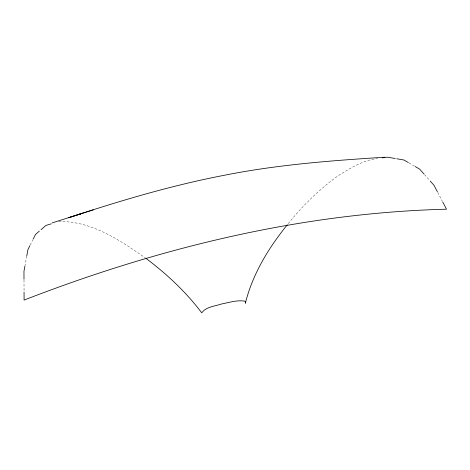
<?xml version="1.0" encoding="UTF-8"?>
<svg xmlns="http://www.w3.org/2000/svg" width="470" height="470" viewBox="0 0 470 470"><rect width="100%" height="100%" fill="white"/><g stroke="black" fill="none" stroke-linecap="round" stroke-linejoin="round"><path stroke-width="0.35" stroke-dasharray="2.35 1.76" d="M24.857 266.425L26.778 255.892M30.227 244.976L32.853 239.724M288.251 223.661C302.545 205.737 319.101 189.61 337.619 176.068C349.915 168.425 362.846 160.141 377.563 158.578M58.644 221.599C91.292 220.665 119.856 240.152 145.536 258.095M408.953 162.914L414.611 166.192M424.439 174.523L429.709 180.468M437.735 192.43L442.452 201.46M23.999 279.967L24.046 291.465"/><path stroke-width="0.7" d="M24.857 266.425L23.958 271.343L23.994 279.25M26.778 255.892L27.93 249.57L29.898 245.634M33.182 239.066L35.485 234.471L39.345 231.14M287.334 224.778C268.546 247.907 252.607 274.092 245.358 303.244L245.522 301.904L244.582 301.1C236.792 299.907 228.972 302.574 221.37 304.031C214.778 306.293 206.042 306.734 201.742 312.844C186.055 292.058 166.921 274.116 146.129 258.518M41.002 229.713L45.966 225.43L51.3 223.814M93.266 209.867L68.555 217.757C120.062 200.761 172.173 185.198 225.512 175.046C278.023 164.635 331.503 160.581 384.848 157.215M52.182 222.886L82.838 213.145L79.148 214.308M382.474 157.867L387.386 157.156L395.294 158.513M396.727 158.76L403.918 159.994L408.324 162.55M415.239 166.562L419.645 169.112L423.958 173.982M430.191 181.009L434.022 185.339L437.394 191.784M442.793 202.1L446.5 209.197C301.517 212.892 158.872 247.761 24.088 300.083L24.052 292.181"/></g></svg>
